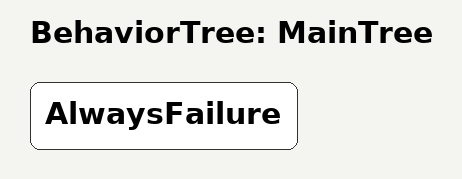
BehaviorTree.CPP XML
<root main_tree_to_execute="MainTree">
  <BehaviorTree ID="MainTree">
    <AlwaysFailure/>
  </BehaviorTree>
</root>
